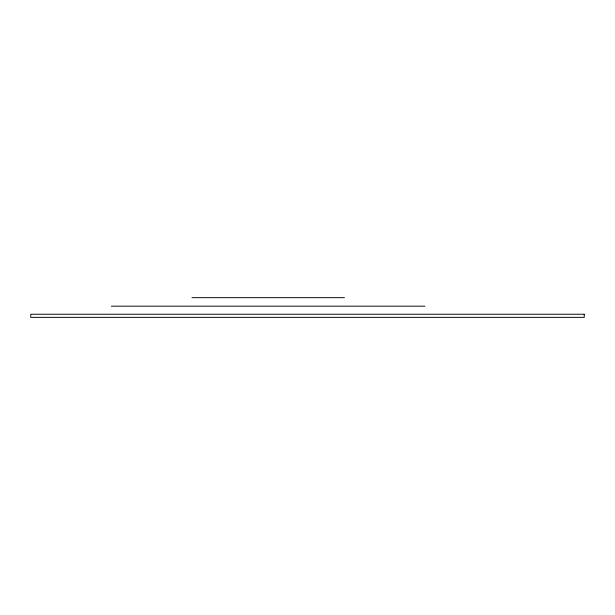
<?xml version="1.0" encoding="UTF-8"?>
<svg xmlns="http://www.w3.org/2000/svg" width="615" height="615" viewBox="0 0 615 615"><rect width="100%" height="100%" fill="white"/><g stroke="black" fill="none" stroke-linecap="round" stroke-linejoin="round"><path stroke-width="0.92" d="M191.957 297.645L344.415 297.645M111.384 306.185L424.98 306.185M584.25 314.242L30.75 314.242L30.75 317.355L584.25 317.355L584.25 314.242"/></g></svg>
